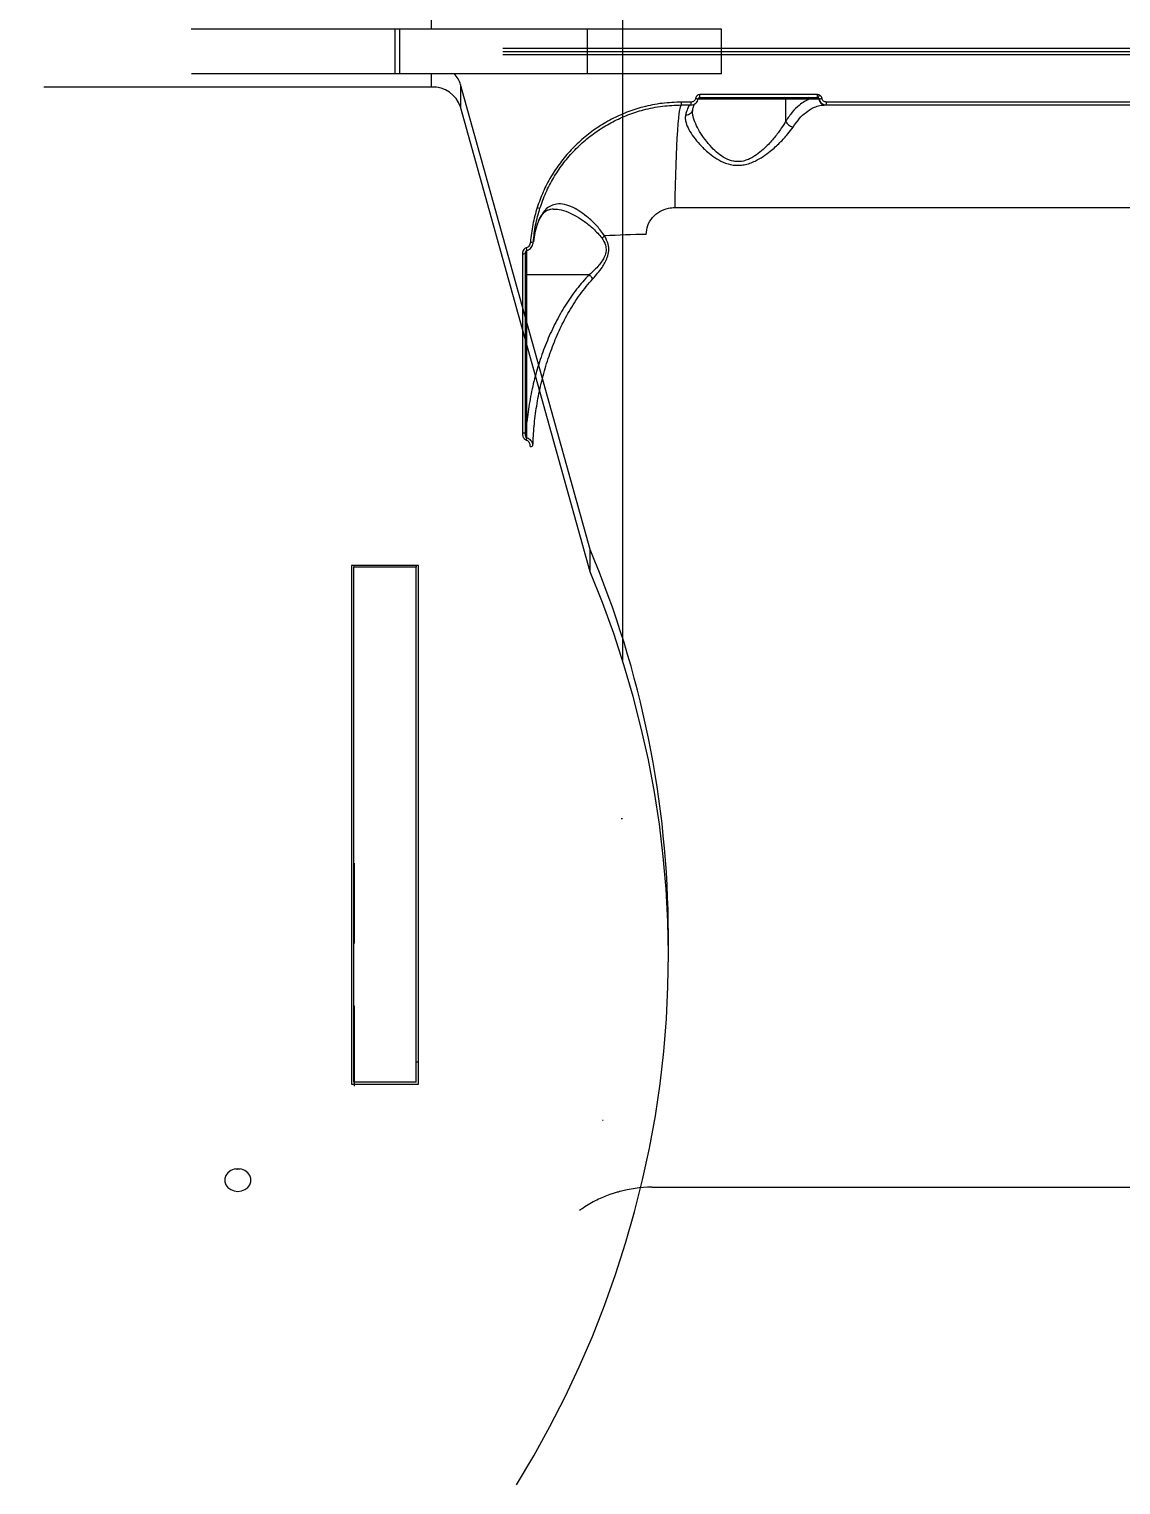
# Model space of a CAD drawing. Header units: millimetres. Extents: x -5238 to 5144, y -3542 to 5092.
# Drawn here: x 386.6 to 753.8, y -291.2 to 198.4 of the extents above; entities that cross this region are included whole.
import ezdxf

# ---------------------------------------------------------------- set-up
doc = ezdxf.new("R2010")
doc.units = ezdxf.units.MM
for name, color, linetype in [('DIKOM_ОБЪЕКТ', 7, 'Continuous'), ('DIKOM_РАЗМЕР_ЗОНА', 7, 'Continuous'), ('DIKOM_РАЗМЕР_ОБЪЕКТА', 7, 'Continuous')]:
    doc.layers.add(name, color=color, linetype=linetype)
doc.styles.add('style1', font='arial.ttf', dxfattribs={"width": 0.8})
doc.dimstyles.new('1-50', dxfattribs={"dimtxt": 300, "dimasz": 200, "dimexe": 100, "dimexo": 0, "dimgap": 100, "dimtad": 1, "dimtxsty": 'style1', "dimcen": 200, "dimclrd": 7, "dimclre": 7, "dimclrt": 7, "dimadec": 1, "dimazin": 2, "dimtfac": 1, "dimtmove": 0, "dimatfit": 2, "dimfxl": 0, "dimlwd": 25, "dimlwe": 18, "dimarcsym": 0})

# ---------------------------------------------------------------- blocks, each defined once
blk = doc.blocks.new('*D0')
at = {"layer": 'Defpoints', "color": 0, "transparency": 16777216}
for p in [(2469.51, 3229.24), (-4251.52, -643.28), (-419.57, -643.28)]:
    blk.add_point(p, dxfattribs=at)
at = {"layer": 'DIKOM_РАЗМЕР_ОБЪЕКТА', "color": 7, "lineweight": 18, "transparency": 16777216}
for p, q in [((2469.51, 3229.24), (-4351.52, 3229.24)), ((-419.57, -643.28), (-4351.52, -643.28))]:
    blk.add_line(p, q, dxfattribs=at)
at = {"layer": 'DIKOM_РАЗМЕР_ОБЪЕКТА', "color": 7, "lineweight": 25, "transparency": 16777216}
blk.add_line((-4251.52, 3029.24), (-4251.52, -443.28), dxfattribs=at)
at = {"layer": 'DIKOM_РАЗМЕР_ОБЪЕКТА', "color": 7, "transparency": 16777216}
for points in [[(-4284.86, 3029.24), (-4218.19, 3029.24), (-4251.52, 3229.24)], [(-4284.86, -443.28), (-4218.19, -443.28), (-4251.52, -643.28)]]:
    blk.add_solid(points, dxfattribs=at)
at = {"layer": 'DIKOM_РАЗМЕР_ОБЪЕКТА', "color": 7, "transparency": 16777216, "insert": (-4504.8, 1292.98), "char_height": 300, "attachment_point": 5, "rotation": 90, "style": 'style1'}
blk.add_mtext('3900', dxfattribs=at)
blk = doc.blocks.new('*D1')
at = {"layer": 'Defpoints', "color": 0, "transparency": 16777216}
for p in [(-4787.63, 5091.56), (3144.22, 5091.56), (-2554.16, -2403.28)]:
    blk.add_point(p, dxfattribs=at)
at = {"layer": 'DIKOM_РАЗМЕР_ЗОНА', "color": 7, "lineweight": 18, "transparency": 16777216}
for p, q in [((3144.22, 5091.56), (-4887.63, 5091.56)), ((-2554.16, -2403.28), (-4887.63, -2403.28))]:
    blk.add_line(p, q, dxfattribs=at)
at = {"layer": 'DIKOM_РАЗМЕР_ЗОНА', "color": 7, "lineweight": 25, "transparency": 16777216}
blk.add_line((-4787.63, -2203.28), (-4787.63, 4891.56), dxfattribs=at)
at = {"layer": 'DIKOM_РАЗМЕР_ЗОНА', "color": 7, "transparency": 16777216}
for points in [[(-4820.97, 4891.56), (-4754.3, 4891.56), (-4787.63, 5091.56)], [(-4820.97, -2203.28), (-4754.3, -2203.28), (-4787.63, -2403.28)]]:
    blk.add_solid(points, dxfattribs=at)
at = {"layer": 'DIKOM_РАЗМЕР_ЗОНА', "color": 7, "transparency": 16777216, "insert": (-5040.81, 1344.14), "char_height": 300, "attachment_point": 5, "rotation": 90, "style": 'style1'}
blk.add_mtext('7500', dxfattribs=at)
blk = doc.blocks.new('*D2')
at = {"layer": 'Defpoints', "color": 0, "transparency": 16777216}
for p in [(5144.22, 2720.02), (-4054.16, -903.28), (5144.22, -3441.88)]:
    blk.add_point(p, dxfattribs=at)
at = {"layer": 'DIKOM_РАЗМЕР_ЗОНА', "color": 7, "lineweight": 18, "transparency": 16777216}
for p, q in [((5144.22, 2720.02), (5144.22, -3541.88)), ((-4054.16, -903.28), (-4054.16, -3541.88))]:
    blk.add_line(p, q, dxfattribs=at)
at = {"layer": 'DIKOM_РАЗМЕР_ЗОНА', "color": 7, "lineweight": 25, "transparency": 16777216}
blk.add_line((-3854.16, -3441.88), (4944.22, -3441.88), dxfattribs=at)
at = {"layer": 'DIKOM_РАЗМЕР_ЗОНА', "color": 7, "transparency": 16777216}
for points in [[(-3854.16, -3408.54), (-3854.16, -3475.21), (-4054.16, -3441.88)], [(4944.22, -3408.54), (4944.22, -3475.21), (5144.22, -3441.88)]]:
    blk.add_solid(points, dxfattribs=at)
at = {"layer": 'DIKOM_РАЗМЕР_ЗОНА', "color": 7, "transparency": 16777216, "insert": (545.03, -3188.7), "char_height": 300, "attachment_point": 5, "style": 'style1'}
blk.add_mtext('9200', dxfattribs=at)
blk = doc.blocks.new('*D3')
at = {"layer": 'Defpoints', "color": 0, "transparency": 16777216}
for p in [(3889.93, 2956), (-2405.68, -161.05), (3889.93, -2949.28)]:
    blk.add_point(p, dxfattribs=at)
at = {"layer": 'DIKOM_РАЗМЕР_ОБЪЕКТА', "color": 7, "lineweight": 18, "transparency": 16777216}
for p, q in [((3889.93, 2956), (3889.93, -3049.28)), ((-2405.68, -161.05), (-2405.68, -3049.28))]:
    blk.add_line(p, q, dxfattribs=at)
at = {"layer": 'DIKOM_РАЗМЕР_ОБЪЕКТА', "color": 7, "lineweight": 25, "transparency": 16777216}
blk.add_line((-2205.68, -2949.28), (3689.93, -2949.28), dxfattribs=at)
at = {"layer": 'DIKOM_РАЗМЕР_ОБЪЕКТА', "color": 7, "transparency": 16777216}
for points in [[(-2205.68, -2915.95), (-2205.68, -2982.61), (-2405.68, -2949.28)], [(3689.93, -2915.95), (3689.93, -2982.61), (3889.93, -2949.28)]]:
    blk.add_solid(points, dxfattribs=at)
at = {"layer": 'DIKOM_РАЗМЕР_ОБЪЕКТА', "color": 7, "transparency": 16777216, "insert": (742.13, -2696.01), "char_height": 300, "attachment_point": 5, "style": 'style1'}
blk.add_mtext('6300', dxfattribs=at)

msp = doc.modelspace()

# ---------------------------------------------------------------- linework, layer by layer
at = {"layer": 'DIKOM_ОБЪЕКТ', "color": 7, "linetype": 'Continuous', "lineweight": 15}
for p, q in [((586.195, 395.776), (586.195, -13.867)), ((521.999, 198.448), (521.999, 202.968)), ((509.788, 198.448), (441.128, 198.448)), ((509.788, 183.448), (509.788, 198.448)), ((511.257, 198.448), (509.788, 198.448)), ((511.257, 183.448), (511.257, 198.448)), ((574.418, 198.448), (511.257, 198.448)), ((574.418, 183.448), (574.418, 198.448)), ((619.471, 198.448), (574.418, 198.448)), ((619.471, 183.448), (619.471, 198.448)), ((1160.374, 191.95), (545.954, 191.95)), ((545.954, 190.948), (1159.86, 190.948)), ((545.954, 189.946), (1160.374, 189.946)), ((509.788, 183.448), (441.195, 183.448)), ((511.257, 183.448), (509.788, 183.448)), ((574.418, 183.448), (511.257, 183.448)), ((521.999, 178.941), (521.999, 183.448)), ((619.471, 183.448), (574.418, 183.448)), ((521.999, 178.941), (391.62, 178.941)), ((531.72, 179.812), (531.72, 172.312)), ((575.303, 23.396), (531.72, 179.812)), ((651.754, 176.413), (612.257, 176.413)), ((575.303, 15.896), (531.72, 172.312)), ((606.037, 172.948), (609.23, 172.948)), ((609.289, 173.908), (606.093, 173.908)), ((611.694, 174.948), (641.148, 174.948)), ((612.196, 175.448), (651.66, 175.448)), ((641.148, 174.948), (649.274, 174.948)), ((641.148, 167.561), (641.148, 174.948)), ((652.21, 175.031), (652.307, 175.031)), ((654.446, 172.948), (654.741, 172.948)), ((654.741, 172.948), (763.643, 172.948)), ((763.83, 173.908), (654.837, 173.908)), ((603.807, 138.446), (1082.465, 138.446)), ((554.037, 115.781), (554.037, 124.069)), ((574.981, 115.781), (554.037, 115.781)), ((554.037, 66.308), (554.037, 115.781)), ((553.97, 60.905), (554.037, 66.308)), ((575.303, 15.896), (575.303, 23.396)), ((517.586, 18.101), (495.086, 18.101)), ((495.086, 18.101), (495.086, -156.403)), ((495.836, 18.101), (495.836, 17.452)), ((516.836, 17.452), (495.836, 17.452)), ((495.836, -155.754), (495.836, 17.452)), ((516.836, 18.101), (516.836, 17.452)), ((516.836, -155.754), (516.836, 17.452)), ((517.586, -156.403), (517.586, 18.101)), ((585.746, -67.052), (586.195, -67.052)), ((495.958, -82.052), (495.958, -109.052)), ((601.636, -113.559), (601.636, -106.059)), ((495.955, -130.052), (495.955, -157.052)), ((516.836, -148.903), (517.586, -148.903)), ((495.086, -156.403), (517.586, -156.403)), ((516.836, -155.754), (495.836, -155.754)), ((579.426, -168.481), (579.684, -168.488)), ((596.041, -191.052), (894.091, -191.052))]:
    msp.add_line(p, q, dxfattribs=at)
at = {"layer": 'DIKOM_ОБЪЕКТ', "color": 7, "linetype": 'Continuous', "lineweight": 15, "flags": 128}
for points in [[(606.037, 172.948), (605.822, 172.766), (605.609, 172.22), (605.4, 171.317), (605.197, 170.063), (605.002, 168.471), (604.816, 166.556), (604.641, 164.333), (604.479, 161.825), (604.331, 159.053), (604.198, 156.043), (604.083, 152.823), (603.985, 149.421), (603.906, 145.869), (603.846, 142.2), (603.807, 138.446)], [(553.537, 115.957), (553.546, 115.923), (553.575, 115.89), (553.621, 115.859), (553.683, 115.833), (553.759, 115.811), (553.846, 115.795), (553.939, 115.785), (554.037, 115.781)], [(553.537, 66.484), (553.546, 66.449), (553.575, 66.416), (553.621, 66.386), (553.683, 66.359), (553.759, 66.338), (553.846, 66.321), (553.939, 66.311), (554.037, 66.308)], [(553.537, 62.825), (553.518, 62.765), (553.462, 62.708), (553.371, 62.656), (553.248, 62.61), (553.098, 62.572), (552.928, 62.543), (552.742, 62.525), (552.548, 62.519)], [(550.584, -291.164), (556.339, -281.437), (561.768, -271.57), (566.866, -261.572), (571.629, -251.45), (576.053, -241.214), (580.134, -230.872), (583.868, -220.432), (587.254, -209.903), (590.287, -199.293), (592.965, -188.613), (595.287, -177.869), (597.25, -167.073), (598.852, -156.232), (600.093, -145.355), (600.97, -134.452), (601.485, -123.531), (601.635, -112.602), (601.421, -101.674), (600.843, -90.756), (599.902, -79.857), (598.597, -68.986), (596.932, -58.152), (594.906, -47.364), (592.522, -36.631), (589.781, -25.962), (586.686, -15.366), (583.239, -4.852), (579.444, 5.572), (575.303, 15.896)], [(456.836, -192.473), (458.076, -192.319), (459.215, -191.868), (460.161, -191.158), (460.838, -190.245), (461.191, -189.205), (461.191, -188.12), (460.838, -187.08), (460.161, -186.167), (459.215, -185.457), (458.076, -185.006), (456.836, -184.852), (455.596, -185.006), (454.457, -185.457), (453.511, -186.167), (452.834, -187.08), (452.481, -188.12), (452.481, -189.205), (452.834, -190.245), (453.511, -191.158), (454.457, -191.868), (455.596, -192.319), (456.836, -192.473)], [(456.055, -184.912), (456.836, -184.973), (457.617, -184.912)]]:
    msp.add_lwpolyline(points, dxfattribs=at)
at = {"layer": 'DIKOM_ОБЪЕКТ', "color": 7, "linetype": 'Continuous', "lineweight": 15}
for centre, radius, start, end in [((523.714, 177.516), 8.329, 16.00233, 45.41848), ((522.432, 169.133), 9.817, 18.89167, 92.52713), ((608.326, 176.179), 3.938, 349.31149, 3.41956), ((649.146, 176.18), 2.618, 343.76705, 5.11727), ((601.849, 173.675), 4.251, 350.15603, 3.13729), ((605.232, 173.675), 4.064, 349.69786, 3.28156), ((612.35, 182.856), 7.855, 258.4253, 265.24733), ((640.67, 174.97), 0.478, 357.34438, 87.06269), ((648.796, 174.97), 0.478, 357.34311, 87.06303), ((648.988, 177.832), 3.862, 320.74418, 335.54487), ((651.715, 174.963), 0.5, 7.84998, 58.18766), ((654.541, 175.291), 2.345, 186.36669, 267.67), ((651.42, 185.684), 10.689, 274.75905, 280.1093), ((652.316, 173.677), 2.532, 343.2806, 5.23372), ((558.367, 140.392), 2.131, 246.11145, 271.96043), ((575.862, 134.391), 7.014, 298.43948, 308.12664), ((595.649, -98.18), 227.579, 90.38025, 93.89433), ((552.787, 124.552), 1.658, 261.73633, 296.87908), ((565.937, 127.053), 12.286, 190.1969, 194.13015), ((555.588, 128.617), 1.84, 258.72182, 289.77376), ((540.877, 62.979), 13.257, 348.12443, 350.99959), ((555.294, 59.184), 1.106, 259.30854, 314.83907), ((267.82, -106.557), 333.817, 0.08544, 22.91061), ((596.037, -231.052), 40, 89.99299, 106.02482)]:
    msp.add_arc(centre, radius, start, end, dxfattribs=at)
for points, knots in [([(612.257, 176.413), (612.231, 176.413), (612.037, 176.41), (611.675, 176.327), (611.241, 176.054), (610.909, 175.653), (610.819, 175.325), (610.774, 175.161)], [0, 0, 0, 0, 0.0372326, 0.2778797, 0.5185903, 0.7592248, 1, 1, 1, 1]), ([(652.504, 176.233), (652.436, 176.265), (652.201, 176.376), (651.94, 176.398), (651.754, 176.413)], [0, 0, 0, 0, 0.2879374, 1, 1, 1, 1]), ([(606.093, 173.908), (603.902, 173.825), (599.52, 173.659), (593.346, 172.408), (587.649, 170.563), (582.466, 168.213), (577.565, 165.308), (573.023, 161.859), (568.887, 157.93), (565.207, 153.572), (562.061, 148.826), (559.414, 143.783), (558.14, 140.222), (557.504, 138.444)], [0, 0, 0, 0, 0.1021845, 0.204368, 0.2924907, 0.3808922, 0.4690136, 0.5574037, 0.6460773, 0.7344679, 0.8228831, 0.9115809, 1, 1, 1, 1]), ([(558.44, 138.263), (559.063, 140.002), (560.311, 143.485), (562.905, 148.417), (565.986, 153.06), (569.592, 157.322), (573.643, 161.165), (578.092, 164.538), (582.893, 167.379), (587.97, 169.678), (593.55, 171.482), (599.598, 172.705), (603.891, 172.867), (606.037, 172.948)], [0, 0, 0, 0, 0.088373, 0.1770247, 0.2653924, 0.3537673, 0.4424257, 0.5308009, 0.6189461, 0.7073717, 0.7955192, 0.8977591, 1, 1, 1, 1]), ([(609.16, 172.948), (608.919, 172.839), (608.429, 172.617), (607.833, 171.188), (607.492, 169.889), (607.381, 169.466)], [0, 0, 0, 0, 0.3958746, 0.8032224, 1, 1, 1, 1]), ([(609.23, 172.948), (609.274, 172.949), (609.596, 172.954), (610.199, 173.092), (610.919, 173.546), (611.47, 174.213), (611.619, 174.759), (611.694, 175.031)], [0, 0, 0, 0, 0.0372358, 0.2781027, 0.5188576, 0.7593922, 1, 1, 1, 1]), ([(610.774, 175.161), (610.728, 174.996), (610.638, 174.668), (610.306, 174.267), (609.872, 173.994), (609.51, 173.911), (609.315, 173.908), (609.289, 173.908)], [0, 0, 0, 0, 0.2407464, 0.4813624, 0.7220883, 0.9627981, 1, 1, 1, 1]), ([(609.755, 171.1), (609.802, 171.304), (609.95, 171.947), (610.18, 172.661), (610.394, 173.224), (610.534, 173.47), (610.522, 173.454), (610.519, 173.45)], [0, 0, 0, 0, 0.1392525, 0.4391325, 0.688016, 0.906555, 1, 1, 1, 1]), ([(611.702, 175.028), (611.703, 175.038), (611.709, 175.109), (611.773, 175.234), (611.905, 175.367), (612.058, 175.442), (612.158, 175.44), (612.197, 175.44)], [0, 0, 0, 0, 0.0412807, 0.303415, 0.5689173, 0.8361394, 1, 1, 1, 1]), ([(649.274, 174.948), (648.651, 174.692), (647.4, 174.176), (645.397, 172.737), (643.268, 170.668), (641.858, 168.602), (641.148, 167.561)], [0, 0, 0, 0, 0.2160725, 0.4341109, 0.7147665, 1, 1, 1, 1]), ([(643.541, 165.521), (644.233, 166.486), (645.629, 168.432), (648.046, 170.69), (650.382, 172.104), (652.576, 172.832), (653.821, 172.909), (654.446, 172.948)], [0, 0, 0, 0, 0.2106469, 0.4247509, 0.6762067, 0.8374, 1, 1, 1, 1]), ([(649.274, 174.948), (650.13, 174.986), (651.114, 175.029), (652.084, 175.031), (652.21, 175.031)], [0, 0, 0, 0, 0.8702191, 1, 1, 1, 1]), ([(651.66, 175.448), (651.738, 175.443), (651.847, 175.437), (651.95, 175.399), (651.979, 175.388)], [0, 0, 0, 0, 0.7209498, 1, 1, 1, 1]), ([(651.979, 175.388), (652.027, 175.365), (652.128, 175.317), (652.24, 175.204), (652.293, 175.099), (652.304, 175.045), (652.307, 175.031)], [0, 0, 0, 0, 0.328279, 0.6786882, 0.9203654, 1, 1, 1, 1]), ([(652.307, 175.031), (652.38, 174.753), (652.529, 174.19), (653.102, 173.509), (653.864, 173.038), (654.45, 172.978), (654.741, 172.948)], [0, 0, 0, 0, 0.2425159, 0.4917008, 0.7472733, 1, 1, 1, 1]), ([(653.297, 175.161), (653.255, 175.318), (653.17, 175.632), (652.874, 176.004), (652.621, 176.161), (652.504, 176.233)], [0, 0, 0, 0, 0.3509625, 0.7013925, 1, 1, 1, 1]), ([(654.837, 173.908), (654.652, 173.925), (654.282, 173.961), (653.8, 174.242), (653.435, 174.652), (653.342, 174.993), (653.297, 175.161)], [0, 0, 0, 0, 0.2566313, 0.513665, 0.7612053, 1, 1, 1, 1]), ([(607.381, 169.466), (607.332, 169.078), (607.235, 168.301), (607.578, 166.706), (608.457, 164.68), (610.052, 162.202), (612.157, 159.618), (614.584, 157.244), (617.202, 155.205), (620.036, 153.594), (622.827, 152.726), (625.266, 152.594), (627.154, 152.792), (629.018, 153.301), (631.19, 154.207), (633.534, 155.575), (636.36, 157.685), (639.205, 160.27), (641.773, 163.07), (642.988, 164.754), (643.541, 165.521)], [0, 0, 0, 0, 0.0450767, 0.0901832, 0.1588879, 0.2276838, 0.2984046, 0.3691133, 0.4250485, 0.4808187, 0.5408197, 0.5713841, 0.6019548, 0.6344666, 0.66703, 0.7198472, 0.7727704, 0.8528853, 0.9329864, 1, 1, 1, 1]), ([(609.719, 171.106), (609.714, 171.067), (609.679, 170.775), (609.349, 170.296), (608.758, 169.773), (608.095, 169.524), (607.624, 169.466), (607.427, 169.466), (607.381, 169.466)], [0, 0, 0, 0, 0.039509, 0.2984386, 0.5573741, 0.8163115, 0.9579, 1, 1, 1, 1]), ([(641.149, 167.553), (641.149, 167.552), (640.697, 166.734), (639.593, 164.969), (637.386, 162.014), (634.934, 159.278), (632.463, 157.025), (630.445, 155.567), (628.535, 154.584), (626.634, 153.942), (624.941, 153.808), (622.837, 154.076), (620.674, 154.908), (618.248, 156.622), (615.992, 158.772), (613.904, 161.297), (612.099, 164.014), (610.716, 166.655), (609.988, 168.784), (609.707, 170.156), (609.748, 170.683), (609.756, 170.793)], [0, 0, 0, 0, 0.0000501, 0.0712273, 0.1549502, 0.2408197, 0.2946158, 0.3494896, 0.3810662, 0.4135151, 0.4591995, 0.472036, 0.5306038, 0.5867732, 0.6448457, 0.7188119, 0.7942727, 0.8665173, 0.9405224, 0.9875611, 1, 1, 1, 1]), ([(609.739, 170.795), (609.737, 170.93), (609.734, 171.107), (609.758, 171.17), (609.764, 171.185)], [0, 0, 0, 0, 0.769321, 1, 1, 1, 1]), ([(641.148, 167.561), (641.148, 167.56), (641.148, 167.557), (641.149, 167.554), (641.149, 167.553)], [0, 0, 0, 0, 0.5711852, 1, 1, 1, 1]), ([(641.149, 167.553), (641.241, 167.32), (641.424, 166.853), (641.992, 166.231), (642.675, 165.778), (643.219, 165.583), (643.497, 165.529), (643.541, 165.521)], [0, 0, 0, 0, 0.2462491, 0.4924764, 0.7387182, 0.9580361, 1, 1, 1, 1]), ([(557.504, 138.444), (556.956, 136.549), (555.852, 132.732), (555.437, 128.795), (555.229, 126.813)], [0, 0, 0, 0, 0.4964923, 1, 1, 1, 1]), ([(556.211, 126.886), (556.412, 128.798), (556.816, 132.649), (557.896, 136.383), (558.44, 138.263)], [0, 0, 0, 0, 0.4964834, 1, 1, 1, 1]), ([(557.57, 132.786), (557.593, 132.861), (557.787, 133.481), (558.236, 134.441), (558.898, 135.626), (559.614, 136.534), (560.35, 137.2), (561.16, 137.666), (561.972, 137.94), (562.623, 137.957), (562.896, 137.964)], [0, 0, 0, 0, 0.0181567, 0.1498721, 0.2830894, 0.4181762, 0.5562701, 0.7041844, 0.8760296, 1, 1, 1, 1]), ([(580.193, 128.873), (579.36, 130.029), (577.691, 132.345), (574.861, 134.932), (572.167, 137.007), (569.439, 138.589), (566.685, 139.583), (564.21, 139.743), (562.176, 139.157), (560.525, 138.064), (559.095, 136.351), (558.162, 134.587), (557.726, 133.407), (557.618, 133.117)], [0, 0, 0, 0, 0.1071402, 0.2145783, 0.3113442, 0.4080911, 0.5217551, 0.6352951, 0.7192599, 0.8031773, 0.8878185, 0.9724017, 1, 1, 1, 1]), ([(562.883, 137.894), (563.534, 137.895), (565.13, 137.896), (567.76, 136.998), (570.65, 135.582), (573.507, 133.695), (576.506, 131.385), (578.305, 129.276), (579.203, 128.223)], [0, 0, 0, 0, 0.1302728, 0.319676, 0.4820277, 0.6444137, 0.8224971, 1, 1, 1, 1]), ([(594.139, 129.394), (594.247, 130.415), (594.463, 132.473), (596.159, 135.203), (598.628, 137.234), (601.325, 138.294), (603.098, 138.402), (603.807, 138.446)], [0, 0, 0, 0, 0.209907, 0.4228935, 0.6382655, 0.8553537, 1, 1, 1, 1]), ([(557.618, 133.117), (557.292, 132.095), (556.638, 130.043), (556.353, 127.941), (556.211, 126.886)], [0, 0, 0, 0, 0.4978671, 1, 1, 1, 1]), ([(556.253, 127.026), (556.264, 127.182), (556.34, 128.279), (556.746, 130.217), (557.31, 131.969), (557.578, 132.802)], [0, 0, 0, 0, 0.0795143, 0.5626769, 1, 1, 1, 1]), ([(557.618, 133.117), (557.617, 133.088), (557.614, 132.981), (557.585, 132.88), (557.563, 132.806)], [0, 0, 0, 0, 0.2615724, 1, 1, 1, 1]), ([(579.203, 128.223), (579.697, 127.463), (580.541, 126.168), (580.78, 123.873), (580.242, 122.015), (579.343, 120.436), (577.691, 118.278), (576.135, 116.804), (574.992, 115.779), (574.991, 115.778)], [0, 0, 0, 0, 0.1886161, 0.3216671, 0.455547, 0.5691433, 0.6831276, 0.9996806, 1, 1, 1, 1]), ([(576.226, 114.48), (577.312, 115.709), (578.8, 117.393), (580.335, 119.875), (581.184, 121.71), (581.674, 123.841), (581.466, 126.433), (580.659, 127.979), (580.193, 128.873)], [0, 0, 0, 0, 0.3030737, 0.4152379, 0.5295164, 0.6687558, 0.8085408, 1, 1, 1, 1]), ([(552.549, 122.911), (552.549, 122.253), (552.549, 118.964), (552.549, 110.428), (552.549, 97.365), (552.549, 80.47), (552.549, 68.942), (552.548, 62.519)], [0, 0, 0, 0, 0.0321662, 0.1608352, 0.418396, 0.6759575, 1, 1, 1, 1]), ([(553.845, 124.878), (553.804, 124.869), (553.623, 124.827), (553.295, 124.655), (552.907, 124.251), (552.609, 123.645), (552.569, 123.162), (552.549, 122.911)], [0, 0, 0, 0, 0.0490713, 0.2179157, 0.4266755, 0.7022522, 1, 1, 1, 1]), ([(553.547, 122.896), (553.541, 122.99), (553.525, 123.272), (553.624, 123.655), (553.817, 123.935), (553.951, 124.033), (554.024, 124.056), (554.057, 124.057), (554.071, 124.055), (554.075, 124.055)], [0, 0, 0, 0, 0.2036308, 0.6159334, 0.8292731, 0.9319942, 0.9694831, 0.9928926, 1, 1, 1, 1]), ([(553.537, 62.825), (553.537, 67.75), (553.537, 77.6), (553.537, 92.605), (553.537, 107.754), (553.537, 117.966), (553.537, 123.073)], [0, 0, 0, 0, 0.2493141, 0.4986282, 0.7493142, 1, 1, 1, 1]), ([(555.229, 126.813), (555.19, 126.564), (555.115, 126.071), (554.775, 125.471), (554.342, 125.041), (554.006, 124.931), (553.845, 124.878)], [0, 0, 0, 0, 0.2974488, 0.5890149, 0.8028439, 1, 1, 1, 1]), ([(554.017, 124.076), (554.21, 124.12), (554.653, 124.222), (555.245, 124.665), (555.755, 125.307), (556.107, 126.073), (556.161, 126.632), (556.187, 126.894)], [0, 0, 0, 0, 0.1535589, 0.3522257, 0.5612692, 0.7938431, 1, 1, 1, 1]), ([(574.981, 115.781), (574.812, 115.609), (573.11, 113.876), (570.143, 110.349), (566.462, 104.896), (563.265, 99.09), (560.505, 92.936), (558.192, 86.555), (556.326, 79.939), (554.881, 73.186), (554.318, 68.601), (554.037, 66.308)], [0, 0, 0, 0, 0.0129751, 0.1306102, 0.2483385, 0.3704481, 0.4925894, 0.618293, 0.7440053, 0.8720032, 1, 1, 1, 1]), ([(556.074, 58.399), (556.176, 60.567), (556.385, 65.012), (557.259, 71.692), (558.57, 78.454), (560.349, 85.16), (562.557, 91.619), (565.161, 97.771), (568.215, 103.624), (571.775, 109.312), (574.743, 112.758), (576.226, 114.48)], [0, 0, 0, 0, 0.1079575, 0.2212635, 0.3345716, 0.4497837, 0.5649861, 0.672071, 0.7791294, 0.8896208, 1, 1, 1, 1]), ([(574.991, 115.778), (574.99, 115.779), (574.987, 115.781), (574.984, 115.781), (574.981, 115.781), (574.981, 115.781)], [0, 0, 0, 0, 0.3460096, 0.817184, 1, 1, 1, 1]), ([(576.226, 114.48), (576.202, 114.51), (576.034, 114.726), (575.638, 115.184), (575.218, 115.57), (574.991, 115.778)], [0, 0, 0, 0, 0.0699349, 0.4978371, 1, 1, 1, 1]), ([(552.548, 62.519), (552.551, 62.431), (552.561, 61.996), (552.708, 61.337), (553.077, 60.722), (553.453, 60.377), (553.717, 60.293), (553.85, 60.25)], [0, 0, 0, 0, 0.0951029, 0.4719806, 0.7157709, 0.8572283, 1, 1, 1, 1]), ([(553.97, 60.905), (553.944, 60.922), (553.893, 60.956), (553.812, 61.075), (553.702, 61.331), (553.587, 61.858), (553.541, 62.388), (553.538, 62.75), (553.537, 62.825)], [0, 0, 0, 0, 0.0461055, 0.0901428, 0.210103, 0.4598189, 0.8891822, 1, 1, 1, 1]), ([(553.85, 60.25), (553.979, 60.21), (554.235, 60.129), (554.596, 59.796), (554.944, 59.207), (555.078, 58.585), (555.087, 58.175), (555.089, 58.096)], [0, 0, 0, 0, 0.145599, 0.2899561, 0.5320744, 0.9097862, 1, 1, 1, 1]), ([(556.074, 58.399), (556.07, 58.49), (556.049, 58.967), (555.796, 59.707), (555.2, 60.379), (554.595, 60.76), (554.183, 60.855), (553.97, 60.905)], [0, 0, 0, 0, 0.0825249, 0.4350795, 0.6772367, 0.8329922, 1, 1, 1, 1]), ([(585.397, -192.486), (585.409, -192.481), (585.45, -192.465), (584.7, -192.654), (583.469, -193.007), (581.093, -193.787), (577.505, -195.279), (574.054, -197.253), (572.157, -198.615), (571.773, -198.891)], [0, 0, 0, 0, 0.041721, 0.1368911, 0.24367, 0.3533396, 0.6357394, 0.9261304, 1, 1, 1, 1])]:
    msp.add_open_spline(points, degree=3, knots=knots, dxfattribs=at)

# ---------------------------------------------------------------- dimensions: what is measured, and where the dimension line sits
at = {"layer": 'DIKOM_РАЗМЕР_ЗОНА'}
dim = msp.add_linear_dim(base=(-4787.635, 5091.556), p1=(-2554.164, -2403.276), p2=(3144.22, 5091.556), angle=90, text='7500', dimstyle='1-50', dxfattribs=at)
dim.commit()
dim.dimension.update_dxf_attribs({"geometry": '*D1', "text_midpoint": (-4787.635, 1344.14), "dimtype": 160})
dim = msp.add_linear_dim(base=(5144.22, -3441.876), p1=(-4054.164, -903.276), p2=(5144.22, 2720.022), text='9200', dimstyle='1-50', dxfattribs=at)
dim.commit()
dim.dimension.update_dxf_attribs({"geometry": '*D2', "text_midpoint": (545.028, -3441.876), "dimtype": 160})
at = {"layer": 'DIKOM_РАЗМЕР_ОБЪЕКТА'}
dim = msp.add_linear_dim(base=(-4251.523, -643.276), p1=(2469.506, 3229.243), p2=(-419.568, -643.276), angle=90, text='3900', dimstyle='1-50', dxfattribs=at)
dim.commit()
dim.dimension.update_dxf_attribs({"geometry": '*D0', "text_midpoint": (-4251.523, 1292.984), "dimtype": 160})
dim = msp.add_linear_dim(base=(3889.931, -2949.281), p1=(-2405.679, -161.052), p2=(3889.931, 2956.002), text='6300', dimstyle='1-50', dxfattribs=at)
dim.commit()
dim.dimension.update_dxf_attribs({"geometry": '*D3', "text_midpoint": (742.126, -2949.281), "dimtype": 160})

doc.saveas('drawing.dxf')
